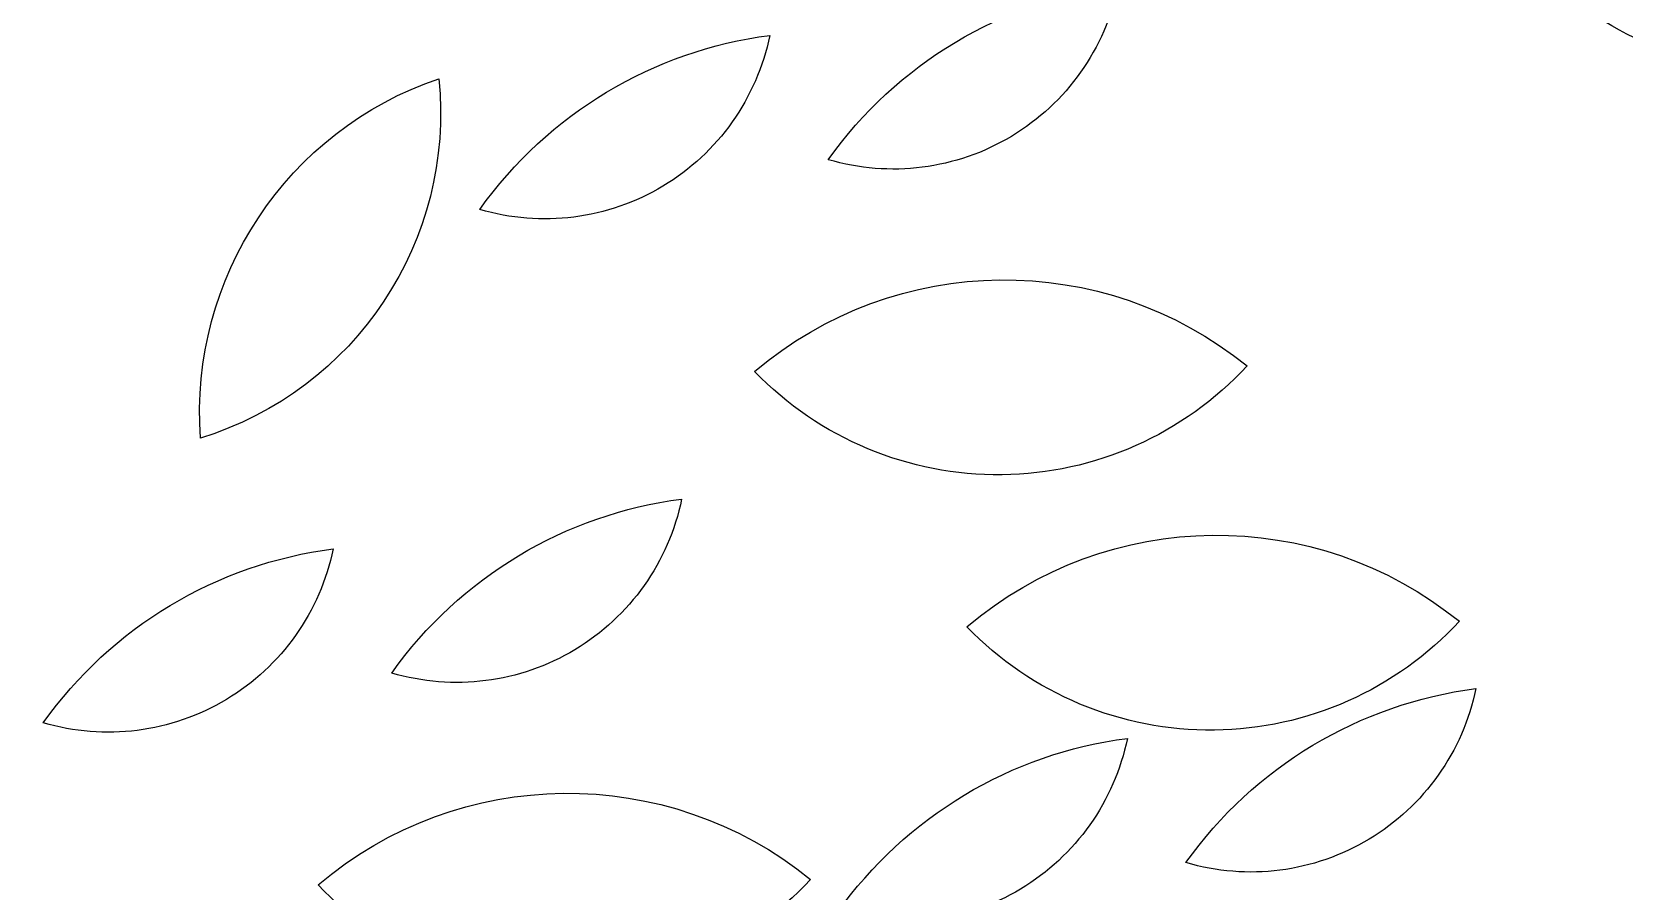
# Model space of a CAD drawing. Header units: metres. Extents: x 1097510 to 2158594, y 877039 to 1751652.
# Drawn here: x 1097625.598 to 1097627.483, y 877197.341 to 877198.358 of the extents above; entities that cross this region are included whole.
import ezdxf

# ---------------------------------------------------------------- set-up
doc = ezdxf.new("R2010")
doc.units = ezdxf.units.M
doc.header["$XCLIPFRAME"] = 0
doc.layers.add('DWGAUTOCAD.COM', color=7, linetype='Continuous')
doc.layers.add('Foto Dron', color=7, linetype='Continuous')
picture_1 = doc.add_image_def('image1.tif', size_in_pixel=(3465, 4096))

# ---------------------------------------------------------------- blocks, each defined once
blk = doc.blocks.new('A$C74456AAD')
at = {"color": 62, "linetype": 'Continuous'}
for centre, radius, start, end in [((2.64933, 2.14857), 0.23544, 101.08849, 180.46599), ((2.39875, 2.3531), 0.207, 274.19691, 7.35756), ((2.77178, 1.94318), 0.25798, 35.44964, 82.62254), ((2.94223, 2.22726), 0.14019, 191.61716, 286.45501), ((2.87454, 1.78401), 0.23544, 49.65992, 129.03742), ((2.87821, 2.10744), 0.207, 222.76834, 315.92899), ((2.7449, 1.62816), 0.23544, 49.65992, 129.03742), ((2.74857, 1.95159), 0.207, 222.76834, 315.92899), ((2.72387, 1.79821), 0.14019, 191.61716, 286.45501), ((2.55343, 1.51413), 0.25798, 35.44964, 82.62254), ((2.7662, 1.48375), 0.25798, 35.44964, 82.62254), ((2.93665, 1.76783), 0.14019, 191.61716, 286.45501)]:
    blk.add_arc(centre, radius, start, end, dxfattribs=at)
at = {"color": 64, "linetype": 'Continuous'}
for centre, radius, start, end in [((3.15501, 2.19688), 0.14019, 191.61716, 286.45501), ((2.98456, 1.9128), 0.25798, 35.44964, 82.62254), ((3.42615, 2.12125), 0.20752, 174.19503, 252.93829), ((3.15056, 1.93838), 0.21526, 355.86744, 71.26587), ((3.03834, 1.62983), 0.25798, 35.44964, 82.62254), ((3.20879, 1.91391), 0.14019, 191.61716, 286.45501), ((3.42156, 1.88353), 0.14019, 191.61716, 286.45501), ((3.25112, 1.59945), 0.25798, 35.44964, 82.62254), ((3.14109, 1.47066), 0.23544, 49.65992, 129.03742), ((3.14476, 1.79409), 0.207, 222.76834, 315.92899)]:
    blk.add_arc(centre, radius, start, end, dxfattribs=at)

msp = doc.modelspace()

# ---------------------------------------------------------------- block references
at = {"layer": 'DWGAUTOCAD.COM', "xscale": -1.938528692919776, "yscale": 1.938528692919776, "zscale": 1.938528692919776}
msp.add_blockref('A$C74456AAD', (1097632.3213, 877194.1493), dxfattribs=at)

# ---------------------------------------------------------------- pictures from other files: only their frames are drawn
at = {"layer": 'Foto Dron'}
image = msp.add_image(picture_1, insert=(1097491.044, 876888.8641, 3067.918), size_in_units=(372.6207, 440.4775), dxfattribs=at)
image.set_boundary_path([(174.5356, 772.8781), (2798.8163, 2703.6247)])
image.dxf.flags = 15

doc.saveas('drawing.dxf')
